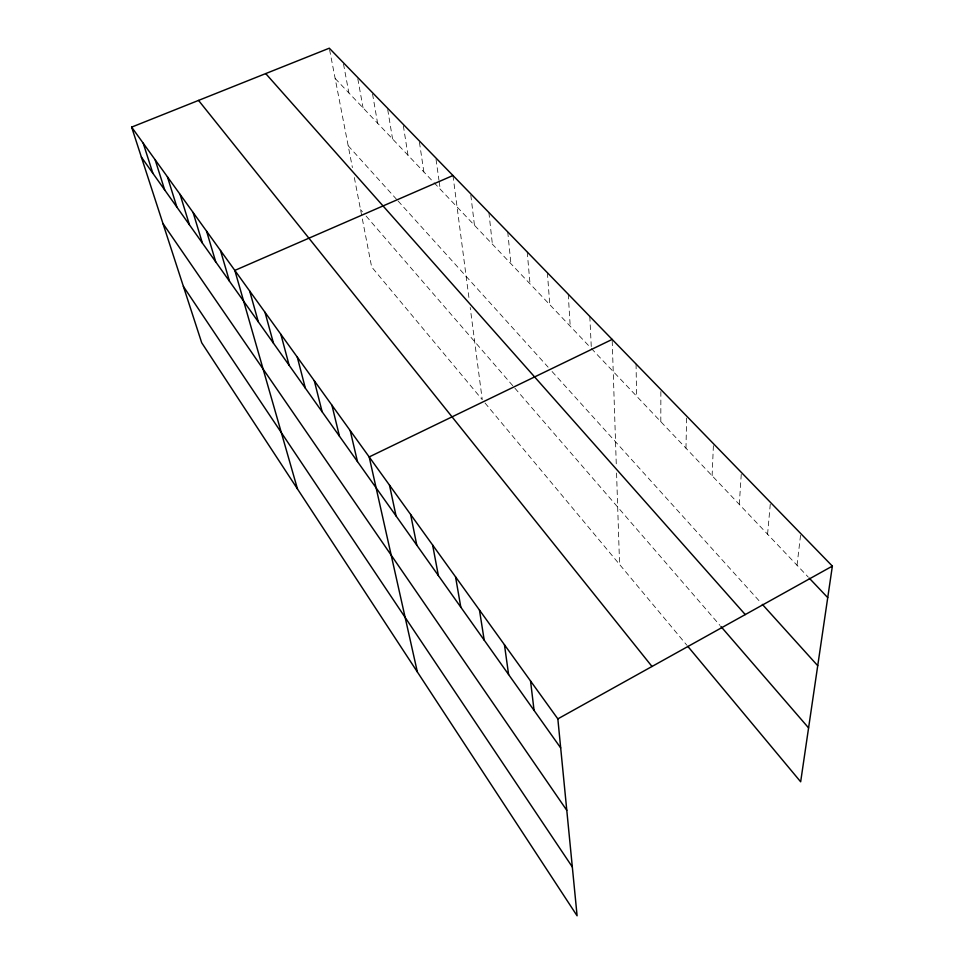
<?xml version="1.0" encoding="UTF-8"?>
<svg xmlns="http://www.w3.org/2000/svg" width="964" height="964" viewBox="0 0 964 964"><rect width="100%" height="100%" fill="white"/><g stroke="black" fill="none" stroke-linecap="round" stroke-linejoin="round"><path stroke-width="0.72" stroke-dasharray="4.82 3.62" d="M660.81 421.702L660.87 389.564M685.97 448.212L686.657 416.111M712.119 475.77L713.468 443.705M739.292 504.413L741.376 472.444M767.573 534.225L770.308 503.811M797.035 565.266L800.578 534.996M335.147 78.458L433.053 181.654M434.077 182.726L590.342 347.426M591.354 348.486L808.29 577.123M348.173 145.745L397.12 199.934M398.084 201.006L548.106 367.139M552.083 371.538L760.391 602.211M360.548 209.634L362.404 211.779M366.115 216.069L513.957 387.082M514.897 388.179L720.012 625.431M485 402.976L686.766 645.109M329.567 49.646L352.414 167.615M354.33 177.557L371.646 266.944L482.253 399.686L470.203 307.492M343.485 63.986L348.908 92.954M357.801 78.747L363.054 107.86M372.538 93.93L377.599 123.199M387.709 109.571L392.577 138.985M403.338 125.669L407.989 155.228M419.436 142.262L423.859 171.953M436.041 159.373L438.957 180.244M439.162 181.738L440.211 189.185M452.959 175.52L469.07 298.792M470.818 195.15L474.457 225.275M488.893 212.514L492.387 244.181M507.739 231.914L510.908 263.69M527.224 251.978L530.019 283.85M547.383 272.728L549.781 304.672M568.23 294.189L570.218 326.206M589.811 316.409L591.281 347.028M612.212 340.882L616.273 464.311M616.562 473.011L619.575 564.47M636.059 364.018L636.577 396.156"/><path stroke-width="1.45" d="M131.634 127.128L557.843 718.879L577.099 915.8L201.705 342.762L131.634 127.128L329.29 48.2L832.366 566.109L800.662 781.792L687.73 646.266M557.843 718.879L832.366 566.109M612.164 339.424L369.188 456.936L417.352 671.932M452.959 175.52L234.83 270.414L297.478 488.953M809.314 578.207L827.727 597.62M762.367 604.392L817.725 665.69M265.727 73.589L745.268 614.574M720.976 626.552L808.579 727.892M198.548 100.413L652.001 666.473M141.371 157.084L560.674 747.907M162.976 223.552L566.784 810.326M183.413 286.465L572.327 866.985M143.214 143.202L152.866 173.279M155.132 159.747L164.699 189.956M167.411 176.786L176.882 207.115M180.063 194.367L189.438 224.805M193.113 212.478L202.368 243.036M206.573 231.179L215.707 261.822M220.479 250.483L229.468 281.211M249.664 291.007L258.328 321.88M265.004 312.3L273.475 343.232M280.873 334.327L289.14 365.296M297.298 357.126L305.335 388.131M314.3 380.744L322.109 411.749M331.929 405.217L339.461 436.21M350.209 430.607L357.451 461.551M389.492 485.145L396.047 515.945M410.628 514.475L416.785 545.154M432.631 545.034L438.355 575.544M455.55 576.87L460.804 607.187M479.469 610.079L484.205 640.156M504.449 644.747L508.606 674.535M530.537 680.97L534.068 710.42"/></g></svg>
